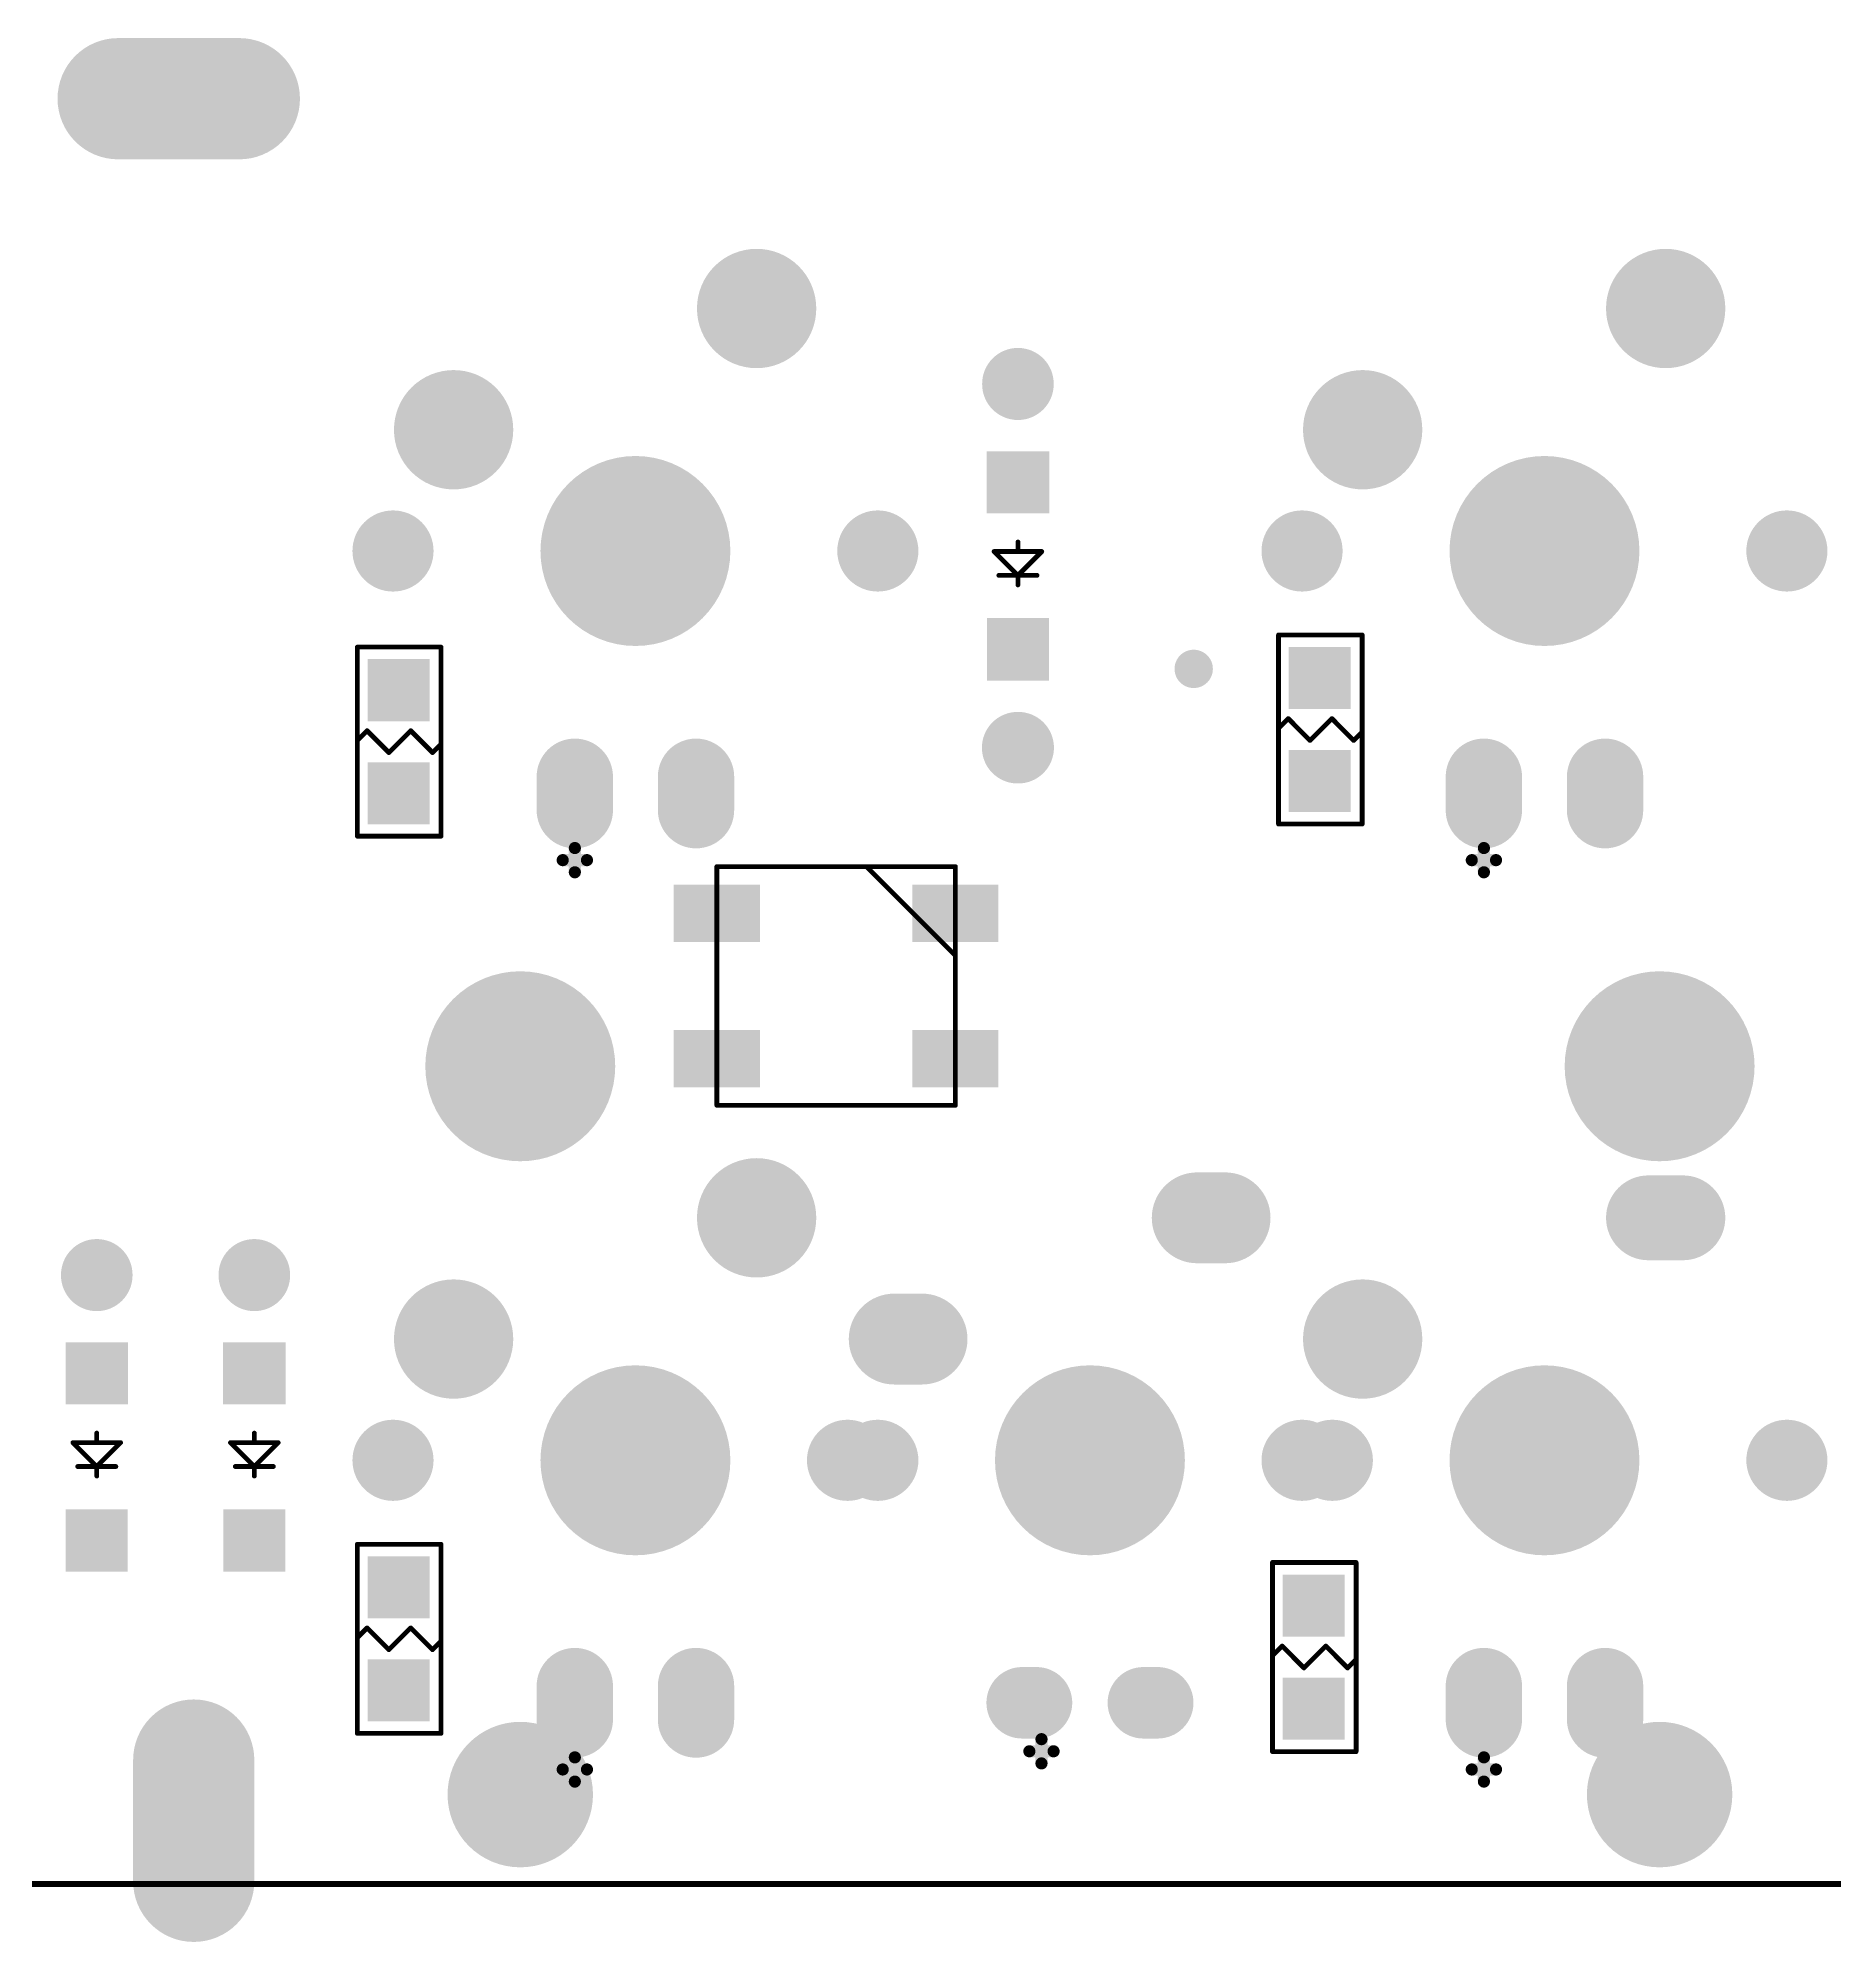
# Model space of a CAD drawing. Extents: x 407 to 769, y 688 to 804.
# Drawn here: x 689.98 to 727.63, y 688.39 to 728.28 of the extents above; entities that cross this region are included whole.
import ezdxf

# ---------------------------------------------------------------- set-up
doc = ezdxf.new("R2010")
doc.units = 0
doc.layers.get('0').update_dxf_attribs({"linetype": 'CONTINUOUS'})
for name, color, linetype in [('BOTTOMOVERLAY', 54, 'CONTINUOUS'), ('BOTTOMPASTE', 16, 'CONTINUOUS'), ('BOTTOMSOLDER', 6, 'CONTINUOUS'), ('KEEPOUTLAYER', 6, 'CONTINUOUS'), ('MULTILAYER', 9, 'CONTINUOUS'), ('TOPSOLDER', 216, 'CONTINUOUS')]:
    doc.layers.add(name, color=color, linetype=linetype)

# ---------------------------------------------------------------- blocks, each defined once
blk = doc.blocks.new('IN4148G_B_30')
at = {"layer": 'BOTTOMOVERLAY', "const_width": 0.1}
for points in [[(0, 0.4), (0, 0.2)], [(0, 0.2), (-0.5, -0.3)], [(0.4, 0.2), (-0.4, 0.2)], [(0.5, -0.3), (0, 0.2)], [(0.5, -0.3), (-0.5, -0.3)], [(0, -0.3), (0, -0.5)]]:
    blk.add_lwpolyline(points, dxfattribs=at)
at = {"layer": 'BOTTOMOVERLAY', "const_width": 0.05}
for points in [[(-0.025, 0.4, 1), (0.025, 0.4, 1)], [(-0.425, 0.2, 1), (-0.375, 0.2, 1)], [(-0.025, 0.2, 1), (0.025, 0.2, 1)], [(-0.025, 0.2, 1), (0.025, 0.2, 1)], [(-0.025, 0.2, 1), (0.025, 0.2, 1)], [(0.375, 0.2, 1), (0.425, 0.2, 1)], [(-0.525, -0.3, 1), (-0.475, -0.3, 1)], [(-0.525, -0.3, 1), (-0.475, -0.3, 1)], [(-0.025, -0.3, 1), (0.025, -0.3, 1)], [(0.475, -0.3, 1), (0.525, -0.3, 1)], [(0.475, -0.3, 1), (0.525, -0.3, 1)], [(-0.025, -0.5, 1), (0.025, -0.5, 1)]]:
    blk.add_lwpolyline(points, format="xyb", close=True, dxfattribs=at)
at = {"layer": 'BOTTOMPASTE'}
for points in [[(-0.65, 1.095), (0.65, 1.095), (-0.65, 2.405), (0.65, 2.405)], [(-0.655, -2.4), (0.655, -2.4), (-0.655, -1.1), (0.655, -1.1)]]:
    blk.add_solid(points, dxfattribs=at)
at = {"layer": 'BOTTOMSOLDER', "const_width": 1.5}
for points in [[(0.005, 3.81), (-0.005, 3.81)], [(0, -3.805), (0, -3.815)]]:
    blk.add_lwpolyline(points, dxfattribs=at)
at = {"layer": 'BOTTOMSOLDER', "const_width": 0.75}
for points in [[(-0.38, 3.81, 1), (0.37, 3.81, 1)], [(-0.37, 3.81, 1), (0.38, 3.81, 1)], [(-0.375, -3.805, 1), (0.375, -3.805, 1)], [(-0.375, -3.815, 1), (0.375, -3.815, 1)]]:
    blk.add_lwpolyline(points, format="xyb", close=True, dxfattribs=at)
at = {"layer": 'BOTTOMSOLDER'}
for points in [[(-0.65, 1.095), (0.65, 1.095), (-0.65, 2.405), (0.65, 2.405)], [(-0.655, -2.4), (0.655, -2.4), (-0.655, -1.1), (0.655, -1.1)]]:
    blk.add_solid(points, dxfattribs=at)
at = {"layer": 'MULTILAYER', "const_width": 1.5}
for points in [[(0.005, 3.81), (-0.005, 3.81)], [(0, -3.805), (0, -3.815)]]:
    blk.add_lwpolyline(points, dxfattribs=at)
at = {"layer": 'MULTILAYER', "const_width": 0.75}
for points in [[(-0.38, 3.81, 1), (0.37, 3.81, 1)], [(-0.37, 3.81, 1), (0.38, 3.81, 1)], [(-0.375, -3.805, 1), (0.375, -3.805, 1)], [(-0.375, -3.815, 1), (0.375, -3.815, 1)]]:
    blk.add_lwpolyline(points, format="xyb", close=True, dxfattribs=at)
blk = doc.blocks.new('IN4148G_B_32')
at = {"layer": 'BOTTOMOVERLAY', "const_width": 0.1}
for points in [[(0, 0.4), (0, 0.2)], [(0, 0.2), (-0.5, -0.3)], [(0.4, 0.2), (-0.4, 0.2)], [(0.5, -0.3), (0, 0.2)], [(0.5, -0.3), (-0.5, -0.3)], [(0, -0.3), (0, -0.5)]]:
    blk.add_lwpolyline(points, dxfattribs=at)
at = {"layer": 'BOTTOMOVERLAY', "const_width": 0.05}
for points in [[(-0.025, 0.4, 1), (0.025, 0.4, 1)], [(-0.425, 0.2, 1), (-0.375, 0.2, 1)], [(-0.025, 0.2, 1), (0.025, 0.2, 1)], [(-0.025, 0.2, 1), (0.025, 0.2, 1)], [(-0.025, 0.2, 1), (0.025, 0.2, 1)], [(0.375, 0.2, 1), (0.425, 0.2, 1)], [(-0.525, -0.3, 1), (-0.475, -0.3, 1)], [(-0.525, -0.3, 1), (-0.475, -0.3, 1)], [(-0.025, -0.3, 1), (0.025, -0.3, 1)], [(0.475, -0.3, 1), (0.525, -0.3, 1)], [(0.475, -0.3, 1), (0.525, -0.3, 1)], [(-0.025, -0.5, 1), (0.025, -0.5, 1)]]:
    blk.add_lwpolyline(points, format="xyb", close=True, dxfattribs=at)
at = {"layer": 'BOTTOMPASTE'}
for points in [[(-0.65, 1.095), (0.65, 1.095), (-0.65, 2.405), (0.65, 2.405)], [(-0.655, -2.4), (0.655, -2.4), (-0.655, -1.1), (0.655, -1.1)]]:
    blk.add_solid(points, dxfattribs=at)
at = {"layer": 'BOTTOMSOLDER', "const_width": 1.5}
blk.add_lwpolyline([(0, -3.805), (0, -3.815)], dxfattribs=at)
at = {"layer": 'BOTTOMSOLDER', "const_width": 0.75}
for points in [[(-0.375, -3.805, 1), (0.375, -3.805, 1)], [(-0.375, -3.815, 1), (0.375, -3.815, 1)]]:
    blk.add_lwpolyline(points, format="xyb", close=True, dxfattribs=at)
at = {"layer": 'BOTTOMSOLDER'}
for points in [[(-0.65, 1.095), (0.65, 1.095), (-0.65, 2.405), (0.65, 2.405)], [(-0.655, -2.4), (0.655, -2.4), (-0.655, -1.1), (0.655, -1.1)]]:
    blk.add_solid(points, dxfattribs=at)
at = {"layer": 'MULTILAYER', "const_width": 1.5}
blk.add_lwpolyline([(0, -3.805), (0, -3.815)], dxfattribs=at)
at = {"layer": 'MULTILAYER', "const_width": 0.75}
for points in [[(-0.375, -3.805, 1), (0.375, -3.805, 1)], [(-0.375, -3.815, 1), (0.375, -3.815, 1)]]:
    blk.add_lwpolyline(points, format="xyb", close=True, dxfattribs=at)
blk = doc.blocks.new('IN4148G_B_33')
at = {"layer": 'BOTTOMOVERLAY', "const_width": 0.1}
for points in [[(0, 0.4), (0, 0.2)], [(0, 0.2), (-0.5, -0.3)], [(0.4, 0.2), (-0.4, 0.2)], [(0.5, -0.3), (0, 0.2)], [(0.5, -0.3), (-0.5, -0.3)], [(0, -0.3), (0, -0.5)]]:
    blk.add_lwpolyline(points, dxfattribs=at)
at = {"layer": 'BOTTOMOVERLAY', "const_width": 0.05}
for points in [[(-0.025, 0.4, 1), (0.025, 0.4, 1)], [(-0.425, 0.2, 1), (-0.375, 0.2, 1)], [(-0.025, 0.2, 1), (0.025, 0.2, 1)], [(-0.025, 0.2, 1), (0.025, 0.2, 1)], [(-0.025, 0.2, 1), (0.025, 0.2, 1)], [(0.375, 0.2, 1), (0.425, 0.2, 1)], [(-0.525, -0.3, 1), (-0.475, -0.3, 1)], [(-0.525, -0.3, 1), (-0.475, -0.3, 1)], [(-0.025, -0.3, 1), (0.025, -0.3, 1)], [(0.475, -0.3, 1), (0.525, -0.3, 1)], [(0.475, -0.3, 1), (0.525, -0.3, 1)], [(-0.025, -0.5, 1), (0.025, -0.5, 1)]]:
    blk.add_lwpolyline(points, format="xyb", close=True, dxfattribs=at)
at = {"layer": 'BOTTOMPASTE'}
for points in [[(-0.65, 1.095), (0.65, 1.095), (-0.65, 2.405), (0.65, 2.405)], [(-0.655, -2.4), (0.655, -2.4), (-0.655, -1.1), (0.655, -1.1)]]:
    blk.add_solid(points, dxfattribs=at)
at = {"layer": 'BOTTOMSOLDER', "const_width": 1.5}
blk.add_lwpolyline([(0, -3.805), (0, -3.815)], dxfattribs=at)
at = {"layer": 'BOTTOMSOLDER', "const_width": 0.75}
for points in [[(-0.375, -3.805, 1), (0.375, -3.805, 1)], [(-0.375, -3.815, 1), (0.375, -3.815, 1)]]:
    blk.add_lwpolyline(points, format="xyb", close=True, dxfattribs=at)
at = {"layer": 'BOTTOMSOLDER'}
for points in [[(-0.65, 1.095), (0.65, 1.095), (-0.65, 2.405), (0.65, 2.405)], [(-0.655, -2.4), (0.655, -2.4), (-0.655, -1.1), (0.655, -1.1)]]:
    blk.add_solid(points, dxfattribs=at)
at = {"layer": 'MULTILAYER', "const_width": 1.5}
blk.add_lwpolyline([(0, -3.805), (0, -3.815)], dxfattribs=at)
at = {"layer": 'MULTILAYER', "const_width": 0.75}
for points in [[(-0.375, -3.805, 1), (0.375, -3.805, 1)], [(-0.375, -3.815, 1), (0.375, -3.815, 1)]]:
    blk.add_lwpolyline(points, format="xyb", close=True, dxfattribs=at)
blk = doc.blocks.new('MX1UP__B_146')
at = {"layer": 'BOTTOMOVERLAY', "const_width": 0.254}
for points in [[(-1.524, -6.477), (-1.016, -6.477)], [(-1.27, -6.731), (-1.27, -6.223)]]:
    blk.add_lwpolyline(points, dxfattribs=at)
at = {"layer": 'BOTTOMOVERLAY', "const_width": 0.127}
for points in [[(-1.587, -6.477, 1), (-1.46, -6.477, 1)], [(-1.333, -6.223, 1), (-1.206, -6.223, 1)], [(-1.079, -6.477, 1), (-0.952, -6.477, 1)], [(-1.333, -6.731, 1), (-1.206, -6.731, 1)]]:
    blk.add_lwpolyline(points, format="xyb", close=True, dxfattribs=at)
at = {"layer": 'BOTTOMSOLDER'}
for points, const_width in [([(1.915, 5.08, 1), (3.165, 5.08, 1)], 1.25), ([(-4.435, 2.54, 1), (-3.185, 2.54, 1)], 1.25), ([(-0.995, 0, 1), (0.995, 0, 1)], 1.99), ([(-5.505, 0, 1), (-4.655, 0, 1)], 0.85), ([(4.655, 0, 1), (5.505, 0, 1)], 0.85), ([(-1.67, -4.73, 1), (-0.87, -4.73, 1)], 0.8), ([(0.87, -4.73, 1), (1.67, -4.73, 1)], 0.8), ([(-1.67, -5.43, 1), (-0.87, -5.43, 1)], 0.8), ([(0.87, -5.43, 1), (1.67, -5.43, 1)], 0.8)]:
    blk.add_lwpolyline(points, format="xyb", close=True, dxfattribs=dict(at, const_width=const_width))
at = {"layer": 'BOTTOMSOLDER', "const_width": 1.6}
for points in [[(-1.27, -5.43), (-1.27, -4.73)], [(1.27, -5.43), (1.27, -4.73)]]:
    blk.add_lwpolyline(points, dxfattribs=at)
at = {"layer": 'MULTILAYER'}
for points, const_width in [([(1.915, 5.08, 1), (3.165, 5.08, 1)], 1.25), ([(-4.435, 2.54, 1), (-3.185, 2.54, 1)], 1.25), ([(-0.995, 0, 1), (0.995, 0, 1)], 1.99), ([(-5.505, 0, 1), (-4.655, 0, 1)], 0.85), ([(4.655, 0, 1), (5.505, 0, 1)], 0.85), ([(-1.67, -4.73, 1), (-0.87, -4.73, 1)], 0.8), ([(0.87, -4.73, 1), (1.67, -4.73, 1)], 0.8), ([(-1.67, -5.43, 1), (-0.87, -5.43, 1)], 0.8), ([(0.87, -5.43, 1), (1.67, -5.43, 1)], 0.8)]:
    blk.add_lwpolyline(points, format="xyb", close=True, dxfattribs=dict(at, const_width=const_width))
at = {"layer": 'MULTILAYER', "const_width": 1.6}
for points in [[(-1.27, -5.43), (-1.27, -4.73)], [(1.27, -5.43), (1.27, -4.73)]]:
    blk.add_lwpolyline(points, dxfattribs=at)
at = {"layer": 'TOPSOLDER'}
for points, const_width in [([(1.915, 5.08, 1), (3.165, 5.08, 1)], 1.25), ([(-4.435, 2.54, 1), (-3.185, 2.54, 1)], 1.25), ([(-0.995, 0, 1), (0.995, 0, 1)], 1.99), ([(-5.505, 0, 1), (-4.655, 0, 1)], 0.85), ([(4.655, 0, 1), (5.505, 0, 1)], 0.85), ([(-1.67, -4.73, 1), (-0.87, -4.73, 1)], 0.8), ([(0.87, -4.73, 1), (1.67, -4.73, 1)], 0.8), ([(-1.67, -5.43, 1), (-0.87, -5.43, 1)], 0.8), ([(0.87, -5.43, 1), (1.67, -5.43, 1)], 0.8)]:
    blk.add_lwpolyline(points, format="xyb", close=True, dxfattribs=dict(at, const_width=const_width))
at = {"layer": 'TOPSOLDER', "const_width": 1.6}
for points in [[(-1.27, -5.43), (-1.27, -4.73)], [(1.27, -5.43), (1.27, -4.73)]]:
    blk.add_lwpolyline(points, dxfattribs=at)
blk = doc.blocks.new('R0805_B_179')
at = {"layer": 'BOTTOMOVERLAY', "const_width": 0.1}
for points in [[(-0.889, 1.981), (0.864, 1.981)], [(-0.889, -1.981), (-0.889, 1.981)], [(0.864, -1.981), (0.864, 1.981)], [(-0.889, 0.025), (-0.686, 0.229)], [(-0.686, 0.229), (-0.229, -0.229)], [(-0.229, -0.229), (0, 0)], [(0, 0), (0.229, 0.229)], [(0.229, 0.229), (0.686, -0.229)], [(0.686, -0.229), (0.864, -0.051)], [(-0.889, -1.981), (0.864, -1.981)]]:
    blk.add_lwpolyline(points, dxfattribs=at)
at = {"layer": 'BOTTOMOVERLAY', "const_width": 0.05}
for points in [[(-0.914, 1.981, 1), (-0.864, 1.981, 1)], [(-0.914, 1.981, 1), (-0.864, 1.981, 1)], [(0.839, 1.981, 1), (0.889, 1.981, 1)], [(0.839, 1.981, 1), (0.889, 1.981, 1)], [(-0.914, 0.025, 1), (-0.864, 0.025, 1)], [(-0.711, 0.229, 1), (-0.661, 0.229, 1)], [(-0.711, 0.229, 1), (-0.661, 0.229, 1)], [(-0.025, 0, 1), (0.025, 0, 1)], [(-0.025, 0, 1), (0.025, 0, 1)], [(0.204, 0.229, 1), (0.254, 0.229, 1)], [(0.204, 0.229, 1), (0.254, 0.229, 1)], [(-0.254, -0.229, 1), (-0.204, -0.229, 1)], [(-0.254, -0.229, 1), (-0.204, -0.229, 1)], [(0.661, -0.229, 1), (0.711, -0.229, 1)], [(0.661, -0.229, 1), (0.711, -0.229, 1)], [(0.839, -0.051, 1), (0.889, -0.051, 1)], [(-0.914, -1.981, 1), (-0.864, -1.981, 1)], [(-0.914, -1.981, 1), (-0.864, -1.981, 1)], [(0.839, -1.981, 1), (0.889, -1.981, 1)], [(0.839, -1.981, 1), (0.889, -1.981, 1)]]:
    blk.add_lwpolyline(points, format="xyb", close=True, dxfattribs=at)
at = {"layer": 'BOTTOMPASTE'}
for points in [[(0.625, 0.428), (0.625, 1.728), (-0.675, 0.428), (-0.675, 1.728)], [(0.625, -1.731), (0.625, -0.431), (-0.675, -1.731), (-0.675, -0.431)]]:
    blk.add_solid(points, dxfattribs=at)
at = {"layer": 'BOTTOMSOLDER'}
for points in [[(0.625, 0.428), (0.625, 1.728), (-0.675, 0.428), (-0.675, 1.728)], [(0.625, -1.731), (0.625, -0.431), (-0.675, -1.731), (-0.675, -0.431)]]:
    blk.add_solid(points, dxfattribs=at)
blk = doc.blocks.new('R0805_B_244')
at = {"layer": 'BOTTOMOVERLAY', "const_width": 0.1}
for points in [[(-0.889, 1.981), (0.864, 1.981)], [(-0.889, -1.981), (-0.889, 1.981)], [(0.864, -1.981), (0.864, 1.981)], [(-0.889, 0.025), (-0.686, 0.229)], [(-0.686, 0.229), (-0.229, -0.229)], [(-0.229, -0.229), (0, 0)], [(0, 0), (0.229, 0.229)], [(0.229, 0.229), (0.686, -0.229)], [(0.686, -0.229), (0.864, -0.051)], [(-0.889, -1.981), (0.864, -1.981)]]:
    blk.add_lwpolyline(points, dxfattribs=at)
at = {"layer": 'BOTTOMOVERLAY', "const_width": 0.05}
for points in [[(-0.914, 1.981, 1), (-0.864, 1.981, 1)], [(-0.914, 1.981, 1), (-0.864, 1.981, 1)], [(0.839, 1.981, 1), (0.889, 1.981, 1)], [(0.839, 1.981, 1), (0.889, 1.981, 1)], [(-0.914, 0.025, 1), (-0.864, 0.025, 1)], [(-0.711, 0.229, 1), (-0.661, 0.229, 1)], [(-0.711, 0.229, 1), (-0.661, 0.229, 1)], [(-0.025, 0, 1), (0.025, 0, 1)], [(-0.025, 0, 1), (0.025, 0, 1)], [(0.204, 0.229, 1), (0.254, 0.229, 1)], [(0.204, 0.229, 1), (0.254, 0.229, 1)], [(-0.254, -0.229, 1), (-0.204, -0.229, 1)], [(-0.254, -0.229, 1), (-0.204, -0.229, 1)], [(0.661, -0.229, 1), (0.711, -0.229, 1)], [(0.661, -0.229, 1), (0.711, -0.229, 1)], [(0.839, -0.051, 1), (0.889, -0.051, 1)], [(-0.914, -1.981, 1), (-0.864, -1.981, 1)], [(-0.914, -1.981, 1), (-0.864, -1.981, 1)], [(0.839, -1.981, 1), (0.889, -1.981, 1)], [(0.839, -1.981, 1), (0.889, -1.981, 1)]]:
    blk.add_lwpolyline(points, format="xyb", close=True, dxfattribs=at)
at = {"layer": 'BOTTOMPASTE'}
for points in [[(0.625, 0.428), (0.625, 1.728), (-0.675, 0.428), (-0.675, 1.728)], [(0.625, -1.731), (0.625, -0.431), (-0.675, -1.731), (-0.675, -0.431)]]:
    blk.add_solid(points, dxfattribs=at)
at = {"layer": 'BOTTOMSOLDER'}
for points in [[(0.625, 0.428), (0.625, 1.728), (-0.675, 0.428), (-0.675, 1.728)], [(0.625, -1.731), (0.625, -0.431), (-0.675, -1.731), (-0.675, -0.431)]]:
    blk.add_solid(points, dxfattribs=at)
blk = doc.blocks.new('R0805_B_245')
at = {"layer": 'BOTTOMOVERLAY', "const_width": 0.1}
for points in [[(-0.889, 1.981), (0.864, 1.981)], [(-0.889, -1.981), (-0.889, 1.981)], [(0.864, -1.981), (0.864, 1.981)], [(-0.889, 0.025), (-0.686, 0.229)], [(-0.686, 0.229), (-0.229, -0.229)], [(-0.229, -0.229), (0, 0)], [(0, 0), (0.229, 0.229)], [(0.229, 0.229), (0.686, -0.229)], [(0.686, -0.229), (0.864, -0.051)], [(-0.889, -1.981), (0.864, -1.981)]]:
    blk.add_lwpolyline(points, dxfattribs=at)
at = {"layer": 'BOTTOMOVERLAY', "const_width": 0.05}
for points in [[(-0.914, 1.981, 1), (-0.864, 1.981, 1)], [(-0.914, 1.981, 1), (-0.864, 1.981, 1)], [(0.839, 1.981, 1), (0.889, 1.981, 1)], [(0.839, 1.981, 1), (0.889, 1.981, 1)], [(-0.914, 0.025, 1), (-0.864, 0.025, 1)], [(-0.711, 0.229, 1), (-0.661, 0.229, 1)], [(-0.711, 0.229, 1), (-0.661, 0.229, 1)], [(-0.025, 0, 1), (0.025, 0, 1)], [(-0.025, 0, 1), (0.025, 0, 1)], [(0.204, 0.229, 1), (0.254, 0.229, 1)], [(0.204, 0.229, 1), (0.254, 0.229, 1)], [(-0.254, -0.229, 1), (-0.204, -0.229, 1)], [(-0.254, -0.229, 1), (-0.204, -0.229, 1)], [(0.661, -0.229, 1), (0.711, -0.229, 1)], [(0.661, -0.229, 1), (0.711, -0.229, 1)], [(0.839, -0.051, 1), (0.889, -0.051, 1)], [(-0.914, -1.981, 1), (-0.864, -1.981, 1)], [(-0.914, -1.981, 1), (-0.864, -1.981, 1)], [(0.839, -1.981, 1), (0.889, -1.981, 1)], [(0.839, -1.981, 1), (0.889, -1.981, 1)]]:
    blk.add_lwpolyline(points, format="xyb", close=True, dxfattribs=at)
at = {"layer": 'BOTTOMPASTE'}
for points in [[(0.625, 0.428), (0.625, 1.728), (-0.675, 0.428), (-0.675, 1.728)], [(0.625, -1.731), (0.625, -0.431), (-0.675, -1.731), (-0.675, -0.431)]]:
    blk.add_solid(points, dxfattribs=at)
at = {"layer": 'BOTTOMSOLDER'}
for points in [[(0.625, 0.428), (0.625, 1.728), (-0.675, 0.428), (-0.675, 1.728)], [(0.625, -1.731), (0.625, -0.431), (-0.675, -1.731), (-0.675, -0.431)]]:
    blk.add_solid(points, dxfattribs=at)
blk = doc.blocks.new('R0805_B_256')
at = {"layer": 'BOTTOMOVERLAY', "const_width": 0.1}
for points in [[(-0.889, 1.981), (0.864, 1.981)], [(-0.889, -1.981), (-0.889, 1.981)], [(0.864, -1.981), (0.864, 1.981)], [(-0.889, 0.025), (-0.686, 0.229)], [(-0.686, 0.229), (-0.229, -0.229)], [(-0.229, -0.229), (0, 0)], [(0, 0), (0.229, 0.229)], [(0.229, 0.229), (0.686, -0.229)], [(0.686, -0.229), (0.864, -0.051)], [(-0.889, -1.981), (0.864, -1.981)]]:
    blk.add_lwpolyline(points, dxfattribs=at)
at = {"layer": 'BOTTOMOVERLAY', "const_width": 0.05}
for points in [[(-0.914, 1.981, 1), (-0.864, 1.981, 1)], [(-0.914, 1.981, 1), (-0.864, 1.981, 1)], [(0.839, 1.981, 1), (0.889, 1.981, 1)], [(0.839, 1.981, 1), (0.889, 1.981, 1)], [(-0.914, 0.025, 1), (-0.864, 0.025, 1)], [(-0.711, 0.229, 1), (-0.661, 0.229, 1)], [(-0.711, 0.229, 1), (-0.661, 0.229, 1)], [(-0.025, 0, 1), (0.025, 0, 1)], [(-0.025, 0, 1), (0.025, 0, 1)], [(0.204, 0.229, 1), (0.254, 0.229, 1)], [(0.204, 0.229, 1), (0.254, 0.229, 1)], [(-0.254, -0.229, 1), (-0.204, -0.229, 1)], [(-0.254, -0.229, 1), (-0.204, -0.229, 1)], [(0.661, -0.229, 1), (0.711, -0.229, 1)], [(0.661, -0.229, 1), (0.711, -0.229, 1)], [(0.839, -0.051, 1), (0.889, -0.051, 1)], [(-0.914, -1.981, 1), (-0.864, -1.981, 1)], [(-0.914, -1.981, 1), (-0.864, -1.981, 1)], [(0.839, -1.981, 1), (0.889, -1.981, 1)], [(0.839, -1.981, 1), (0.889, -1.981, 1)]]:
    blk.add_lwpolyline(points, format="xyb", close=True, dxfattribs=at)
at = {"layer": 'BOTTOMPASTE'}
for points in [[(0.625, 0.428), (0.625, 1.728), (-0.675, 0.428), (-0.675, 1.728)], [(0.625, -1.731), (0.625, -0.431), (-0.675, -1.731), (-0.675, -0.431)]]:
    blk.add_solid(points, dxfattribs=at)
at = {"layer": 'BOTTOMSOLDER'}
for points in [[(0.625, 0.428), (0.625, 1.728), (-0.675, 0.428), (-0.675, 1.728)], [(0.625, -1.731), (0.625, -0.431), (-0.675, -1.731), (-0.675, -0.431)]]:
    blk.add_solid(points, dxfattribs=at)
blk = doc.blocks.new('MX1UP__B_287')
at = {"layer": 'BOTTOMOVERLAY', "const_width": 0.254}
for points in [[(-1.524, -6.477), (-1.016, -6.477)], [(-1.27, -6.731), (-1.27, -6.223)]]:
    blk.add_lwpolyline(points, dxfattribs=at)
at = {"layer": 'BOTTOMOVERLAY', "const_width": 0.127}
for points in [[(-1.587, -6.477, 1), (-1.46, -6.477, 1)], [(-1.333, -6.223, 1), (-1.206, -6.223, 1)], [(-1.079, -6.477, 1), (-0.952, -6.477, 1)], [(-1.333, -6.731, 1), (-1.206, -6.731, 1)]]:
    blk.add_lwpolyline(points, format="xyb", close=True, dxfattribs=at)
at = {"layer": 'BOTTOMSOLDER'}
for points, const_width in [([(1.915, 5.08, 1), (3.165, 5.08, 1)], 1.25), ([(-4.435, 2.54, 1), (-3.185, 2.54, 1)], 1.25), ([(-0.995, 0, 1), (0.995, 0, 1)], 1.99), ([(-5.505, 0, 1), (-4.655, 0, 1)], 0.85), ([(4.655, 0, 1), (5.505, 0, 1)], 0.85), ([(-1.67, -4.73, 1), (-0.87, -4.73, 1)], 0.8), ([(0.87, -4.73, 1), (1.67, -4.73, 1)], 0.8), ([(-1.67, -5.43, 1), (-0.87, -5.43, 1)], 0.8), ([(0.87, -5.43, 1), (1.67, -5.43, 1)], 0.8)]:
    blk.add_lwpolyline(points, format="xyb", close=True, dxfattribs=dict(at, const_width=const_width))
at = {"layer": 'BOTTOMSOLDER', "const_width": 1.6}
for points in [[(-1.27, -5.43), (-1.27, -4.73)], [(1.27, -5.43), (1.27, -4.73)]]:
    blk.add_lwpolyline(points, dxfattribs=at)
at = {"layer": 'MULTILAYER'}
for points, const_width in [([(1.915, 5.08, 1), (3.165, 5.08, 1)], 1.25), ([(-4.435, 2.54, 1), (-3.185, 2.54, 1)], 1.25), ([(-0.995, 0, 1), (0.995, 0, 1)], 1.99), ([(-5.505, 0, 1), (-4.655, 0, 1)], 0.85), ([(4.655, 0, 1), (5.505, 0, 1)], 0.85), ([(-1.67, -4.73, 1), (-0.87, -4.73, 1)], 0.8), ([(0.87, -4.73, 1), (1.67, -4.73, 1)], 0.8), ([(-1.67, -5.43, 1), (-0.87, -5.43, 1)], 0.8), ([(0.87, -5.43, 1), (1.67, -5.43, 1)], 0.8)]:
    blk.add_lwpolyline(points, format="xyb", close=True, dxfattribs=dict(at, const_width=const_width))
at = {"layer": 'MULTILAYER', "const_width": 1.6}
for points in [[(-1.27, -5.43), (-1.27, -4.73)], [(1.27, -5.43), (1.27, -4.73)]]:
    blk.add_lwpolyline(points, dxfattribs=at)
at = {"layer": 'TOPSOLDER'}
for points, const_width in [([(1.915, 5.08, 1), (3.165, 5.08, 1)], 1.25), ([(-4.435, 2.54, 1), (-3.185, 2.54, 1)], 1.25), ([(-0.995, 0, 1), (0.995, 0, 1)], 1.99), ([(-5.505, 0, 1), (-4.655, 0, 1)], 0.85), ([(4.655, 0, 1), (5.505, 0, 1)], 0.85), ([(-1.67, -4.73, 1), (-0.87, -4.73, 1)], 0.8), ([(0.87, -4.73, 1), (1.67, -4.73, 1)], 0.8), ([(-1.67, -5.43, 1), (-0.87, -5.43, 1)], 0.8), ([(0.87, -5.43, 1), (1.67, -5.43, 1)], 0.8)]:
    blk.add_lwpolyline(points, format="xyb", close=True, dxfattribs=dict(at, const_width=const_width))
at = {"layer": 'TOPSOLDER', "const_width": 1.6}
for points in [[(-1.27, -5.43), (-1.27, -4.73)], [(1.27, -5.43), (1.27, -4.73)]]:
    blk.add_lwpolyline(points, dxfattribs=at)
blk = doc.blocks.new('MX1UP__B_288')
at = {"layer": 'BOTTOMOVERLAY', "const_width": 0.254}
for points in [[(-1.524, -6.477), (-1.016, -6.477)], [(-1.27, -6.731), (-1.27, -6.223)]]:
    blk.add_lwpolyline(points, dxfattribs=at)
at = {"layer": 'BOTTOMOVERLAY', "const_width": 0.127}
for points in [[(-1.587, -6.477, 1), (-1.46, -6.477, 1)], [(-1.333, -6.223, 1), (-1.206, -6.223, 1)], [(-1.079, -6.477, 1), (-0.952, -6.477, 1)], [(-1.333, -6.731, 1), (-1.206, -6.731, 1)]]:
    blk.add_lwpolyline(points, format="xyb", close=True, dxfattribs=at)
at = {"layer": 'BOTTOMSOLDER'}
for points, const_width in [([(1.915, 5.08, 1), (3.165, 5.08, 1)], 1.25), ([(-4.435, 2.54, 1), (-3.185, 2.54, 1)], 1.25), ([(-0.995, 0, 1), (0.995, 0, 1)], 1.99), ([(-5.505, 0, 1), (-4.655, 0, 1)], 0.85), ([(4.655, 0, 1), (5.505, 0, 1)], 0.85), ([(-1.67, -4.73, 1), (-0.87, -4.73, 1)], 0.8), ([(0.87, -4.73, 1), (1.67, -4.73, 1)], 0.8), ([(-1.67, -5.43, 1), (-0.87, -5.43, 1)], 0.8), ([(0.87, -5.43, 1), (1.67, -5.43, 1)], 0.8)]:
    blk.add_lwpolyline(points, format="xyb", close=True, dxfattribs=dict(at, const_width=const_width))
at = {"layer": 'BOTTOMSOLDER', "const_width": 1.6}
for points in [[(-1.27, -5.43), (-1.27, -4.73)], [(1.27, -5.43), (1.27, -4.73)]]:
    blk.add_lwpolyline(points, dxfattribs=at)
at = {"layer": 'MULTILAYER'}
for points, const_width in [([(1.915, 5.08, 1), (3.165, 5.08, 1)], 1.25), ([(-4.435, 2.54, 1), (-3.185, 2.54, 1)], 1.25), ([(-0.995, 0, 1), (0.995, 0, 1)], 1.99), ([(-5.505, 0, 1), (-4.655, 0, 1)], 0.85), ([(4.655, 0, 1), (5.505, 0, 1)], 0.85), ([(-1.67, -4.73, 1), (-0.87, -4.73, 1)], 0.8), ([(0.87, -4.73, 1), (1.67, -4.73, 1)], 0.8), ([(-1.67, -5.43, 1), (-0.87, -5.43, 1)], 0.8), ([(0.87, -5.43, 1), (1.67, -5.43, 1)], 0.8)]:
    blk.add_lwpolyline(points, format="xyb", close=True, dxfattribs=dict(at, const_width=const_width))
at = {"layer": 'MULTILAYER', "const_width": 1.6}
for points in [[(-1.27, -5.43), (-1.27, -4.73)], [(1.27, -5.43), (1.27, -4.73)]]:
    blk.add_lwpolyline(points, dxfattribs=at)
at = {"layer": 'TOPSOLDER'}
for points, const_width in [([(1.915, 5.08, 1), (3.165, 5.08, 1)], 1.25), ([(-4.435, 2.54, 1), (-3.185, 2.54, 1)], 1.25), ([(-0.995, 0, 1), (0.995, 0, 1)], 1.99), ([(-5.505, 0, 1), (-4.655, 0, 1)], 0.85), ([(4.655, 0, 1), (5.505, 0, 1)], 0.85), ([(-1.67, -4.73, 1), (-0.87, -4.73, 1)], 0.8), ([(0.87, -4.73, 1), (1.67, -4.73, 1)], 0.8), ([(-1.67, -5.43, 1), (-0.87, -5.43, 1)], 0.8), ([(0.87, -5.43, 1), (1.67, -5.43, 1)], 0.8)]:
    blk.add_lwpolyline(points, format="xyb", close=True, dxfattribs=dict(at, const_width=const_width))
at = {"layer": 'TOPSOLDER', "const_width": 1.6}
for points in [[(-1.27, -5.43), (-1.27, -4.73)], [(1.27, -5.43), (1.27, -4.73)]]:
    blk.add_lwpolyline(points, dxfattribs=at)
blk = doc.blocks.new('MX1UP__B_289')
at = {"layer": 'BOTTOMOVERLAY', "const_width": 0.254}
for points in [[(-1.524, -6.477), (-1.016, -6.477)], [(-1.27, -6.731), (-1.27, -6.223)]]:
    blk.add_lwpolyline(points, dxfattribs=at)
at = {"layer": 'BOTTOMOVERLAY', "const_width": 0.127}
for points in [[(-1.587, -6.477, 1), (-1.46, -6.477, 1)], [(-1.333, -6.223, 1), (-1.206, -6.223, 1)], [(-1.079, -6.477, 1), (-0.952, -6.477, 1)], [(-1.333, -6.731, 1), (-1.206, -6.731, 1)]]:
    blk.add_lwpolyline(points, format="xyb", close=True, dxfattribs=at)
at = {"layer": 'BOTTOMSOLDER'}
for points, const_width in [([(2.901, 5.08), (2.179, 5.08)], 1.778), ([(-1.27, -5.43), (-1.27, -4.73)], 1.6), ([(1.27, -5.43), (1.27, -4.73)], 1.6)]:
    blk.add_lwpolyline(points, dxfattribs=dict(at, const_width=const_width))
for points, const_width in [([(1.735, 5.08, 1), (2.624, 5.08, 1)], 0.889), ([(2.456, 5.08, 1), (3.345, 5.08, 1)], 0.889), ([(-4.435, 2.54, 1), (-3.185, 2.54, 1)], 1.25), ([(-0.995, 0, 1), (0.995, 0, 1)], 1.99), ([(-5.505, 0, 1), (-4.655, 0, 1)], 0.85), ([(4.655, 0, 1), (5.505, 0, 1)], 0.85), ([(-1.67, -4.73, 1), (-0.87, -4.73, 1)], 0.8), ([(0.87, -4.73, 1), (1.67, -4.73, 1)], 0.8), ([(-1.67, -5.43, 1), (-0.87, -5.43, 1)], 0.8), ([(0.87, -5.43, 1), (1.67, -5.43, 1)], 0.8)]:
    blk.add_lwpolyline(points, format="xyb", close=True, dxfattribs=dict(at, const_width=const_width))
at = {"layer": 'MULTILAYER'}
for points, const_width in [([(2.901, 5.08), (2.179, 5.08)], 1.778), ([(-1.27, -5.43), (-1.27, -4.73)], 1.6), ([(1.27, -5.43), (1.27, -4.73)], 1.6)]:
    blk.add_lwpolyline(points, dxfattribs=dict(at, const_width=const_width))
for points, const_width in [([(1.735, 5.08, 1), (2.624, 5.08, 1)], 0.889), ([(2.456, 5.08, 1), (3.345, 5.08, 1)], 0.889), ([(-4.435, 2.54, 1), (-3.185, 2.54, 1)], 1.25), ([(-0.995, 0, 1), (0.995, 0, 1)], 1.99), ([(-5.505, 0, 1), (-4.655, 0, 1)], 0.85), ([(4.655, 0, 1), (5.505, 0, 1)], 0.85), ([(-1.67, -4.73, 1), (-0.87, -4.73, 1)], 0.8), ([(0.87, -4.73, 1), (1.67, -4.73, 1)], 0.8), ([(-1.67, -5.43, 1), (-0.87, -5.43, 1)], 0.8), ([(0.87, -5.43, 1), (1.67, -5.43, 1)], 0.8)]:
    blk.add_lwpolyline(points, format="xyb", close=True, dxfattribs=dict(at, const_width=const_width))
at = {"layer": 'TOPSOLDER'}
for points, const_width in [([(2.901, 5.08), (2.179, 5.08)], 1.778), ([(-1.27, -5.43), (-1.27, -4.73)], 1.6), ([(1.27, -5.43), (1.27, -4.73)], 1.6)]:
    blk.add_lwpolyline(points, dxfattribs=dict(at, const_width=const_width))
for points, const_width in [([(1.735, 5.08, 1), (2.624, 5.08, 1)], 0.889), ([(2.456, 5.08, 1), (3.345, 5.08, 1)], 0.889), ([(-4.435, 2.54, 1), (-3.185, 2.54, 1)], 1.25), ([(-0.995, 0, 1), (0.995, 0, 1)], 1.99), ([(-5.505, 0, 1), (-4.655, 0, 1)], 0.85), ([(4.655, 0, 1), (5.505, 0, 1)], 0.85), ([(-1.67, -4.73, 1), (-0.87, -4.73, 1)], 0.8), ([(0.87, -4.73, 1), (1.67, -4.73, 1)], 0.8), ([(-1.67, -5.43, 1), (-0.87, -5.43, 1)], 0.8), ([(0.87, -5.43, 1), (1.67, -5.43, 1)], 0.8)]:
    blk.add_lwpolyline(points, format="xyb", close=True, dxfattribs=dict(at, const_width=const_width))
blk = doc.blocks.new('MX1UP___PADWEIXING0_B_372')
at = {"layer": 'BOTTOMOVERLAY', "const_width": 0.254}
for points in [[(-1.27, -6.096), (-0.762, -6.096)], [(-1.016, -6.35), (-1.016, -5.842)]]:
    blk.add_lwpolyline(points, dxfattribs=at)
at = {"layer": 'BOTTOMOVERLAY', "const_width": 0.127}
for points in [[(-1.333, -6.096, 1), (-1.206, -6.096, 1)], [(-1.079, -5.842, 1), (-0.952, -5.842, 1)], [(-0.825, -6.096, 1), (-0.698, -6.096, 1)], [(-1.079, -6.35, 1), (-0.952, -6.35, 1)]]:
    blk.add_lwpolyline(points, format="xyb", close=True, dxfattribs=at)
at = {"layer": 'BOTTOMSOLDER'}
for points, const_width in [([(-12.933, 8.255, 1), (-10.943, 8.255, 1)], 1.99), ([(10.943, 8.255, 1), (12.933, 8.255, 1)], 1.99), ([(1.772, 5.08, 1), (2.724, 5.08, 1)], 0.952), ([(2.356, 5.08, 1), (3.308, 5.08, 1)], 0.952), ([(-4.578, 2.54, 1), (-3.626, 2.54, 1)], 0.952), ([(-3.994, 2.54, 1), (-3.042, 2.54, 1)], 0.952), ([(-0.995, 0, 1), (0.995, 0, 1)], 1.99), ([(-5.505, 0, 1), (-4.655, 0, 1)], 0.85), ([(4.655, 0, 1), (5.505, 0, 1)], 0.85), ([(-1.795, -5.08, 1), (-1.046, -5.08, 1)], 0.749), ([(-1.494, -5.08, 1), (-0.745, -5.08, 1)], 0.749), ([(0.745, -5.08, 1), (1.494, -5.08, 1)], 0.749), ([(1.046, -5.08, 1), (1.795, -5.08, 1)], 0.749), ([(-12.7, -7.003, 1), (-11.176, -7.003, 1)], 1.524), ([(11.176, -7.003, 1), (12.7, -7.003, 1)], 1.524)]:
    blk.add_lwpolyline(points, format="xyb", close=True, dxfattribs=dict(at, const_width=const_width))
for points, const_width in [([(2.832, 5.08), (2.248, 5.08)], 1.905), ([(-3.518, 2.54), (-4.102, 2.54)], 1.905), ([(-1.421, -5.08), (-1.119, -5.08)], 1.499), ([(1.119, -5.08), (1.421, -5.08)], 1.499)]:
    blk.add_lwpolyline(points, dxfattribs=dict(at, const_width=const_width))
at = {"layer": 'MULTILAYER'}
for points, const_width in [([(-12.933, 8.255, 1), (-10.943, 8.255, 1)], 1.99), ([(10.943, 8.255, 1), (12.933, 8.255, 1)], 1.99), ([(1.772, 5.08, 1), (2.724, 5.08, 1)], 0.952), ([(2.356, 5.08, 1), (3.308, 5.08, 1)], 0.952), ([(-4.578, 2.54, 1), (-3.626, 2.54, 1)], 0.952), ([(-3.994, 2.54, 1), (-3.042, 2.54, 1)], 0.952), ([(-0.995, 0, 1), (0.995, 0, 1)], 1.99), ([(-5.505, 0, 1), (-4.655, 0, 1)], 0.85), ([(4.655, 0, 1), (5.505, 0, 1)], 0.85), ([(-1.795, -5.08, 1), (-1.046, -5.08, 1)], 0.749), ([(-1.494, -5.08, 1), (-0.745, -5.08, 1)], 0.749), ([(0.745, -5.08, 1), (1.494, -5.08, 1)], 0.749), ([(1.046, -5.08, 1), (1.795, -5.08, 1)], 0.749), ([(-12.7, -7.003, 1), (-11.176, -7.003, 1)], 1.524), ([(11.176, -7.003, 1), (12.7, -7.003, 1)], 1.524)]:
    blk.add_lwpolyline(points, format="xyb", close=True, dxfattribs=dict(at, const_width=const_width))
for points, const_width in [([(2.832, 5.08), (2.248, 5.08)], 1.905), ([(-3.518, 2.54), (-4.102, 2.54)], 1.905), ([(-1.421, -5.08), (-1.119, -5.08)], 1.499), ([(1.119, -5.08), (1.421, -5.08)], 1.499)]:
    blk.add_lwpolyline(points, dxfattribs=dict(at, const_width=const_width))
at = {"layer": 'TOPSOLDER'}
for points, const_width in [([(-12.933, 8.255, 1), (-10.943, 8.255, 1)], 1.99), ([(10.943, 8.255, 1), (12.933, 8.255, 1)], 1.99), ([(1.772, 5.08, 1), (2.724, 5.08, 1)], 0.952), ([(2.356, 5.08, 1), (3.308, 5.08, 1)], 0.952), ([(-4.578, 2.54, 1), (-3.626, 2.54, 1)], 0.952), ([(-3.994, 2.54, 1), (-3.042, 2.54, 1)], 0.952), ([(-0.995, 0, 1), (0.995, 0, 1)], 1.99), ([(-5.505, 0, 1), (-4.655, 0, 1)], 0.85), ([(4.655, 0, 1), (5.505, 0, 1)], 0.85), ([(-1.795, -5.08, 1), (-1.046, -5.08, 1)], 0.749), ([(-1.494, -5.08, 1), (-0.745, -5.08, 1)], 0.749), ([(0.745, -5.08, 1), (1.494, -5.08, 1)], 0.749), ([(1.046, -5.08, 1), (1.795, -5.08, 1)], 0.749), ([(-12.7, -7.003, 1), (-11.176, -7.003, 1)], 1.524), ([(11.176, -7.003, 1), (12.7, -7.003, 1)], 1.524)]:
    blk.add_lwpolyline(points, format="xyb", close=True, dxfattribs=dict(at, const_width=const_width))
for points, const_width in [([(2.832, 5.08), (2.248, 5.08)], 1.905), ([(-3.518, 2.54), (-4.102, 2.54)], 1.905), ([(-1.421, -5.08), (-1.119, -5.08)], 1.499), ([(1.119, -5.08), (1.421, -5.08)], 1.499)]:
    blk.add_lwpolyline(points, dxfattribs=dict(at, const_width=const_width))
blk = doc.blocks.new('RGB_WS2812B_B_375')
at = {"layer": 'BOTTOMOVERLAY', "const_width": 0.1}
for points in [[(-2.5, 2.5), (2.5, 2.5)], [(-2.5, 0), (-2.5, 2.5)], [(0.635, 2.5), (2.5, 0.635)], [(2.5, -2.5), (2.5, 2.5)], [(-2.5, -2.5), (-2.5, 0)], [(-2.5, -2.5), (0, -2.5)], [(0, -2.5), (2.5, -2.5)]]:
    blk.add_lwpolyline(points, dxfattribs=at)
at = {"layer": 'BOTTOMOVERLAY', "const_width": 0.05}
for points in [[(-2.525, 2.5, 1), (-2.475, 2.5, 1)], [(-2.525, 2.5, 1), (-2.475, 2.5, 1)], [(0.61, 2.5, 1), (0.66, 2.5, 1)], [(2.475, 2.5, 1), (2.525, 2.5, 1)], [(2.475, 2.5, 1), (2.525, 2.5, 1)], [(2.475, 0.635, 1), (2.525, 0.635, 1)], [(-2.525, 0, 1), (-2.475, 0, 1)], [(-2.525, 0, 1), (-2.475, 0, 1)], [(-2.525, -2.5, 1), (-2.475, -2.5, 1)], [(-2.525, -2.5, 1), (-2.475, -2.5, 1)], [(-0.025, -2.5, 1), (0.025, -2.5, 1)], [(-0.025, -2.5, 1), (0.025, -2.5, 1)], [(2.475, -2.5, 1), (2.525, -2.5, 1)], [(2.475, -2.5, 1), (2.525, -2.5, 1)]]:
    blk.add_lwpolyline(points, format="xyb", close=True, dxfattribs=at)
at = {"layer": 'BOTTOMPASTE'}
for points in [[(-3.3, 1.024), (-1.7, 1.024), (-3.3, 2.024), (-1.7, 2.024)], [(1.7, 1.024), (3.3, 1.024), (1.7, 2.024), (3.3, 2.024)], [(-3.3, -2.024), (-1.7, -2.024), (-3.3, -1.024), (-1.7, -1.024)], [(1.7, -2.024), (3.3, -2.024), (1.7, -1.024), (3.3, -1.024)]]:
    blk.add_solid(points, dxfattribs=at)
at = {"layer": 'BOTTOMSOLDER'}
for points in [[(-3.402, 0.922), (-1.598, 0.922), (-3.402, 2.126), (-1.598, 2.126)], [(1.598, 0.922), (3.402, 0.922), (1.598, 2.126), (3.402, 2.126)], [(-3.402, -2.126), (-1.598, -2.126), (-3.402, -0.922), (-1.598, -0.922)], [(1.598, -2.126), (3.402, -2.126), (1.598, -0.922), (3.402, -0.922)]]:
    blk.add_solid(points, dxfattribs=at)

msp = doc.modelspace()

# ---------------------------------------------------------------- linework, layer by layer
at = {"layer": 'BOTTOMSOLDER', "const_width": 2.54}
for points in [[(694.196, 727.006), (691.656, 727.006)], [(693.24, 692.201), (693.24, 689.661)]]:
    msp.add_lwpolyline(points, dxfattribs=at)
at = {"layer": 'BOTTOMSOLDER'}
for points, const_width in [([(691.021, 727.006, 1), (692.291, 727.006, 1)], 1.27), ([(693.561, 727.006, 1), (694.831, 727.006, 1)], 1.27), ([(713.995, 715.061, 1), (714.396, 715.061, 1)], 0.402), ([(692.605, 692.201, 1), (693.875, 692.201, 1)], 1.27), ([(692.605, 689.661, 1), (693.875, 689.661, 1)], 1.27)]:
    msp.add_lwpolyline(points, format="xyb", close=True, dxfattribs=dict(at, const_width=const_width))
at = {"layer": 'KEEPOUTLAYER', "const_width": 0.127}
msp.add_lwpolyline([(639.641, 689.606), (766.464, 689.606)], dxfattribs=at)
at = {"layer": 'MULTILAYER', "const_width": 2.54}
for points in [[(694.196, 727.006), (691.656, 727.006)], [(693.24, 692.201), (693.24, 689.661)]]:
    msp.add_lwpolyline(points, dxfattribs=at)
at = {"layer": 'MULTILAYER'}
for points, const_width in [([(691.021, 727.006, 1), (692.291, 727.006, 1)], 1.27), ([(693.561, 727.006, 1), (694.831, 727.006, 1)], 1.27), ([(714.046, 715.061, 1), (714.346, 715.061, 1)], 0.3), ([(692.605, 692.201, 1), (693.875, 692.201, 1)], 1.27), ([(692.605, 689.661, 1), (693.875, 689.661, 1)], 1.27)]:
    msp.add_lwpolyline(points, format="xyb", close=True, dxfattribs=dict(at, const_width=const_width))
at = {"layer": 'TOPSOLDER', "const_width": 2.54}
for points in [[(694.196, 727.006), (691.656, 727.006)], [(693.24, 692.201), (693.24, 689.661)]]:
    msp.add_lwpolyline(points, dxfattribs=at)
at = {"layer": 'TOPSOLDER'}
for points, const_width in [([(691.021, 727.006, 1), (692.291, 727.006, 1)], 1.27), ([(693.561, 727.006, 1), (694.831, 727.006, 1)], 1.27), ([(713.995, 715.061, 1), (714.396, 715.061, 1)], 0.402), ([(692.605, 692.201, 1), (693.875, 692.201, 1)], 1.27), ([(692.605, 689.661, 1), (693.875, 689.661, 1)], 1.27)]:
    msp.add_lwpolyline(points, format="xyb", close=True, dxfattribs=dict(at, const_width=const_width))

# ---------------------------------------------------------------- block references
for name, p in [('MX1UP__B_288', (702.496, 717.531)), ('MX1UP__B_287', (721.546, 717.531)), ('MX1UP___PADWEIXING0_B_372', (712.021, 698.481)), ('MX1UP__B_146', (702.496, 698.481)), ('MX1UP__B_289', (721.546, 698.481))]:
    msp.add_blockref(name, p)
for name, p, rotation in [('IN4148G_B_30', (710.512, 717.22), 180), ('R0805_B_245', (697.558, 713.537), 360), ('R0805_B_244', (716.862, 713.791), 360), ('RGB_WS2812B_B_375', (706.702, 708.418), 360), ('IN4148G_B_33', (691.208, 698.551), 180), ('IN4148G_B_32', (694.51, 698.551), 180), ('R0805_B_179', (697.558, 694.741), 360), ('R0805_B_256', (716.735, 694.36), 360)]:
    msp.add_blockref(name, p, dxfattribs=dict(rotation=rotation))

# ---------------------------------------------------------------- texts
at = {"layer": 'BOTTOMOVERLAY', "text_generation_flag": 2}
for s, rotation, p in [('D183', 360, (711.655, 722.427)), ('R27', 360, (698.475, 716.077)), ('R28', 360, (717.779, 716.331)), ('Pad 1', 180, (700.718, 715.118)), ('Pad 2', 180, (719.768, 715.118)), ('D180', 360, (692.351, 703.758)), ('D181', 360, (695.653, 703.758)), ('R105', 360, (698.475, 697.281)), ('Pad 0', 180, (720.291, 696.087)), ('Right', 180, (700.972, 695.941)), ('R12', 180, (715.465, 691.693))]:
    msp.add_text(s, height=0.001, rotation=rotation, dxfattribs=at).set_placement(p)

doc.saveas('drawing.dxf')
